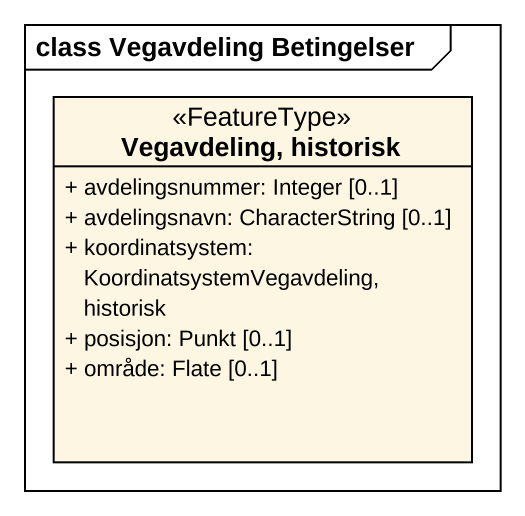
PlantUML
@startuml
mainframe class Vegavdeling Betingelser
hide circle
hide empty members
skinparam classAttributeIconSize 0
class "Vegavdeling, historisk" as Vegavdeling_historisk <<FeatureType>> {
  + avdelingsnummer: Integer [0..1]
  + avdelingsnavn: CharacterString [0..1]
  + koordinatsystem: KoordinatsystemVegavdeling, historisk
  + posisjon: Punkt [0..1]
  + område: Flate [0..1]
}
@enduml
